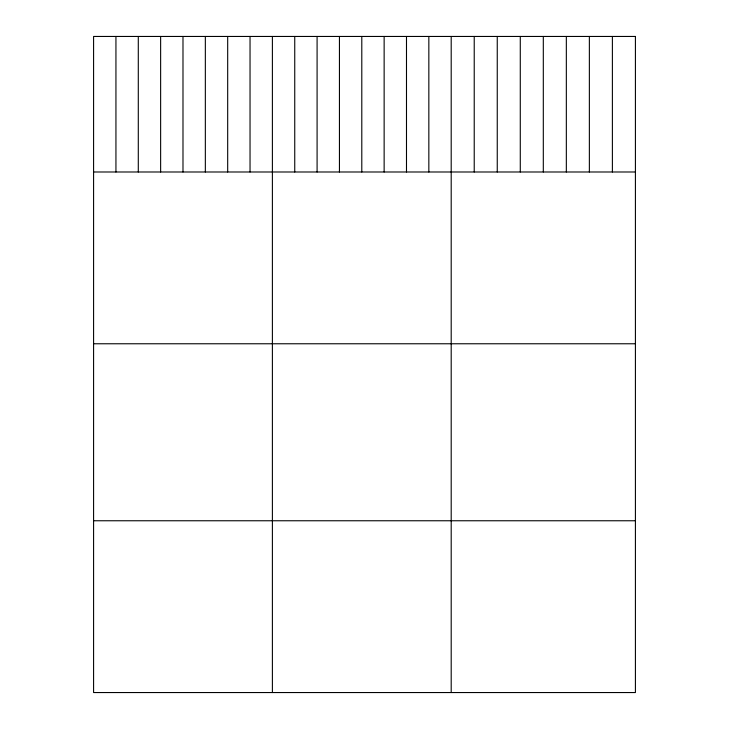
<?xml version="1.0" encoding="UTF-8"?>
<svg xmlns="http://www.w3.org/2000/svg" width="729" height="729" viewBox="0 0 729 729"><rect width="100%" height="100%" fill="white"/><g stroke="black" fill="none" stroke-linecap="round" stroke-linejoin="round"><path stroke-width="1.09" d="M93.585 171.989L635.415 171.989M93.585 343.769L635.415 343.769M93.585 520.761L635.415 520.761M612.387 36.45L612.387 171.989M589.36 36.45L589.36 171.989M566.333 36.45L566.333 171.989M543.305 36.45L543.305 171.989M520.278 36.45L520.278 171.989M497.251 36.45L497.251 171.989M474.224 36.45L474.224 171.989M451.196 36.45L451.196 692.55M428.843 36.45L428.843 171.989M406.49 36.45L406.49 171.989M384.137 36.45L384.137 171.989M361.794 36.45L361.794 171.989M339.441 36.45L339.441 171.989M317.088 36.45L317.088 171.989M294.744 36.45L294.744 171.989M272.391 36.45L272.391 692.55M250.038 36.45L250.038 171.989M227.685 36.45L227.685 171.989M205.341 36.45L205.341 171.989M182.988 36.45L182.988 171.989M160.635 36.45L160.635 171.989M138.291 36.45L138.291 171.989M115.938 36.45L115.938 171.989M635.415 36.45L93.585 36.45L93.585 692.55L635.415 692.55L635.415 36.45"/></g></svg>
